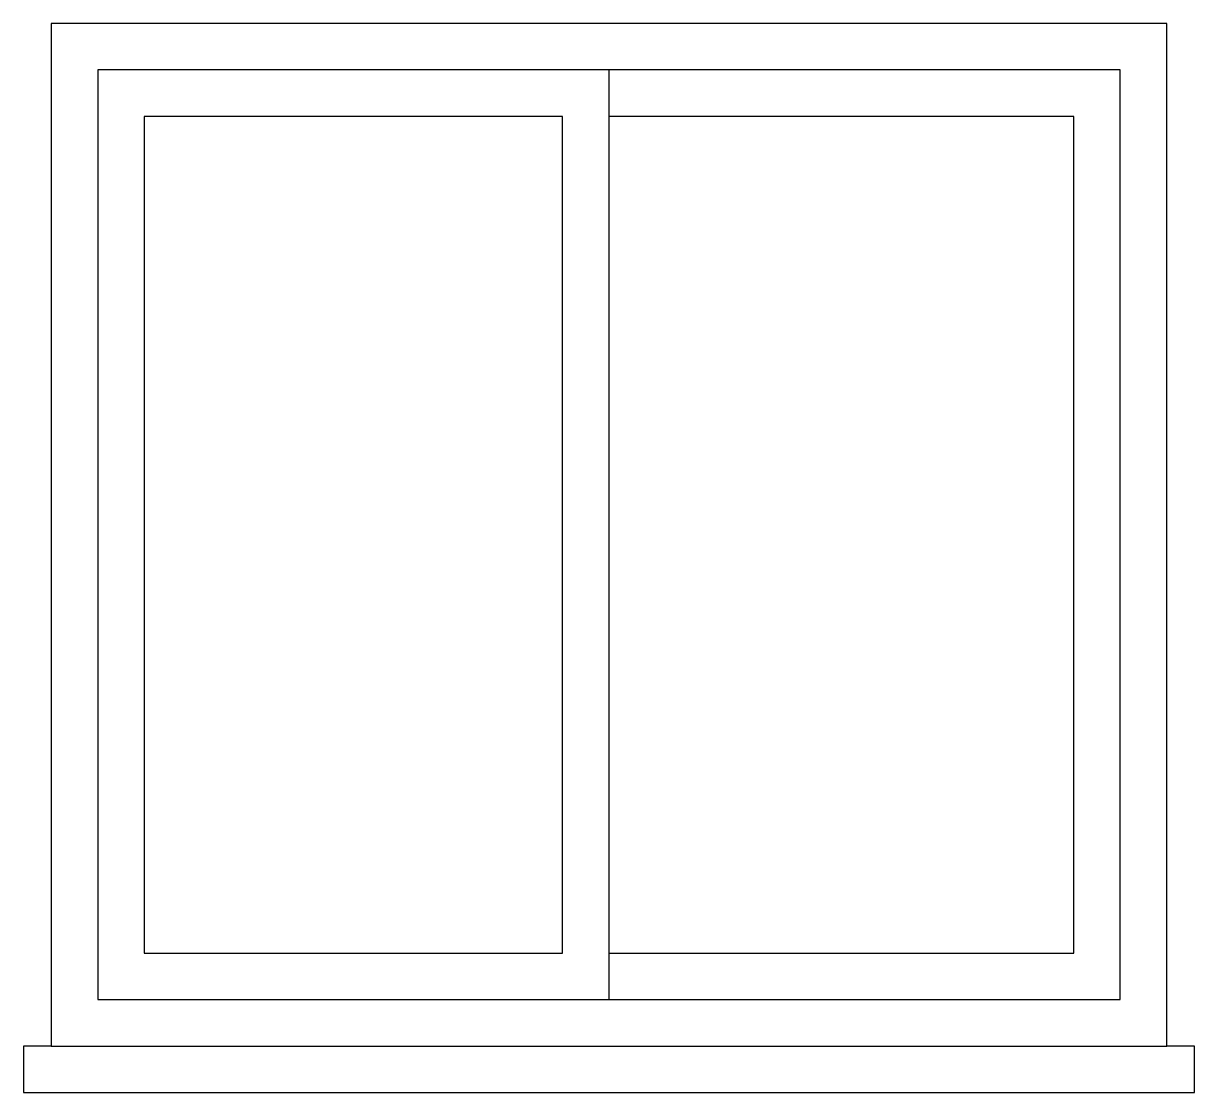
# Model space of a CAD drawing. Header units: millimetres. Extents: x -9496 to -9370, y 889 to 1004.
import ezdxf

# ---------------------------------------------------------------- set-up
doc = ezdxf.new("R2010")
doc.units = ezdxf.units.MM
doc.header["$LTSCALE"] = 3

msp = doc.modelspace()

# ---------------------------------------------------------------- linework, layer by layer
for p, q in [((-9383.19, 993.68), (-9433.19, 993.68)), ((-9383.19, 903.68), (-9383.19, 993.68)), ((-9433.19, 903.68), (-9383.19, 903.68))]:
    msp.add_line(p, q)
for points in [[(-9493.19, 893.68), (-9373.19, 893.68), (-9373.19, 1003.68), (-9493.19, 1003.68)], [(-9488.19, 898.68), (-9433.19, 898.68), (-9433.19, 998.68), (-9488.19, 998.68)], [(-9488.19, 898.68), (-9378.19, 898.68), (-9378.19, 998.68), (-9488.19, 998.68)], [(-9483.19, 903.68), (-9438.19, 903.68), (-9438.19, 993.68), (-9483.19, 993.68)]]:
    msp.add_lwpolyline(points, close=True)
msp.add_lwpolyline([(-9493.19, 893.68), (-9496.19, 893.68), (-9496.19, 888.68), (-9373.19, 888.68), (-9370.19, 888.68), (-9370.19, 893.68), (-9373.19, 893.68)])

doc.saveas('drawing.dxf')
